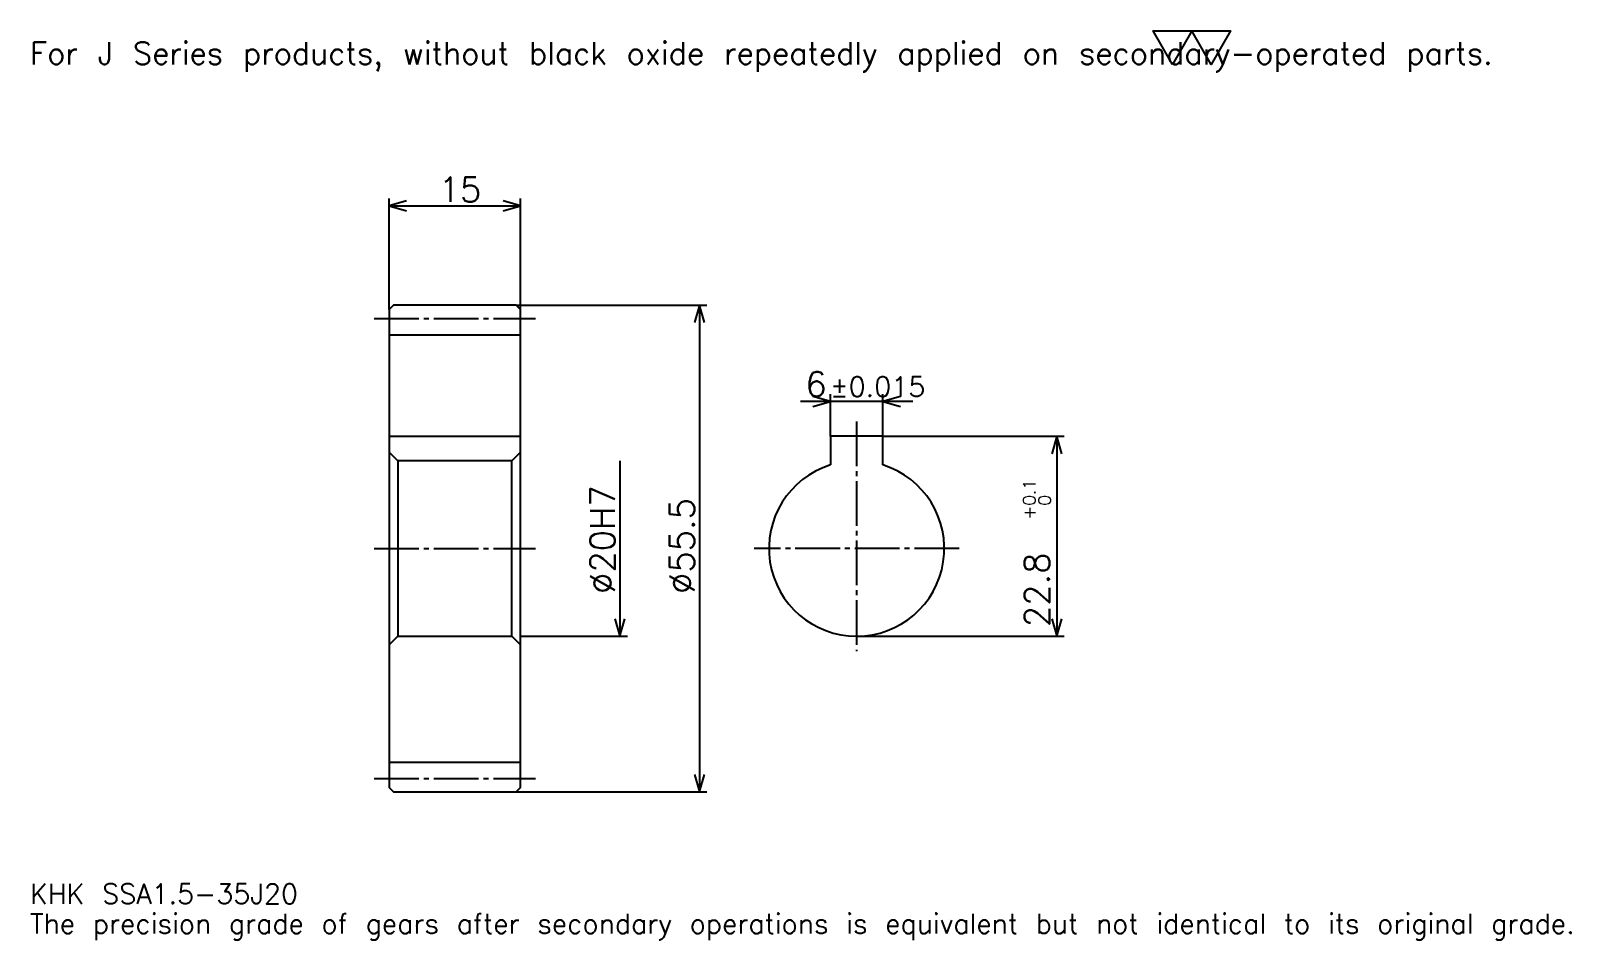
# Model space of a CAD drawing. Extents: x 6 to 181, y 2 to 106.
import ezdxf

# ---------------------------------------------------------------- set-up
doc = ezdxf.new("R2010")
doc.units = 0
doc.linetypes.add('DASHDOT', pattern=[6.798913, 5.099185, -0.566576, 0.566576, -0.566576])
doc.layers.get('0').update_dxf_attribs({"linetype": 'CONTINUOUS'})
doc.layers.add('DASHDOT', color=6, linetype='DASHDOT')
doc.styles.add('KANJI', font='TXT', dxfattribs={"bigfont": 'BIGFONT'})

msp = doc.modelspace()

# ---------------------------------------------------------------- linework, layer by layer
at = {"color": 5}
for p, q in [((46.623642, 74.504761), (46.623642, 86.686142)), ((61.623642, 74.504761), (61.623642, 86.686142)), ((46.623642, 85.836273), (61.623642, 85.836273)), ((46.623642, 74.004761), (46.623642, 74.504761)), ((61.123642, 74.504761), (61.623642, 74.504761)), ((61.623642, 74.504761), (82.870247, 74.504761)), ((61.623642, 74.004761), (61.623642, 74.504761)), ((82.020386, 74.504761), (82.020386, 19.004757)), ((106.351898, 63.52079), (93.552994, 63.52079)), ((96.952446, 59.554756), (96.952446, 64.370651)), ((102.952446, 59.554756), (102.952446, 64.370651)), ((102.952446, 59.554756), (123.632469, 59.554756)), ((122.782608, 59.554756), (122.782608, 36.754757)), ((72.955162, 56.754757), (72.955162, 36.754757)), ((61.623642, 36.754757), (73.805031, 36.754757)), ((99.952446, 36.754757), (123.632469, 36.754757)), ((61.123642, 19.004757), (61.623642, 19.004757)), ((61.623642, 19.004757), (82.870247, 19.004757))]:
    msp.add_line(p, q, dxfattribs=at)
at = {"color": 4}
for p, q in [((46.623642, 71.129761), (61.623642, 71.129761)), ((46.623642, 59.554756), (61.623642, 59.554756)), ((61.623642, 57.754757), (60.623642, 56.754757)), ((46.623642, 35.754757), (47.623642, 36.754757)), ((61.623642, 35.754757), (60.623642, 36.754757)), ((46.623642, 22.379757), (61.623642, 22.379757))]:
    msp.add_line(p, q, dxfattribs=at)
at = {"color": 7}
msp.add_lwpolyline([(135.978256, 101.983696), (133.768616, 105.813751), (142.607193, 105.813751), (140.397552, 101.983696), (138.187897, 105.813751), (135.978256, 101.983696)], dxfattribs=at)
at = {"color": 5}
for points in [[(48.606659, 86.402855), (46.623642, 85.836273), (48.606659, 85.269699)], [(59.640625, 85.269699), (61.623642, 85.836273), (59.640625, 86.402855)], [(82.58696, 72.521744), (82.020386, 74.504761), (81.453804, 72.521744)], [(94.969429, 62.954216), (96.952446, 63.52079), (94.969429, 64.087364)], [(104.935463, 64.087364), (102.952446, 63.52079), (104.935463, 62.954216)], [(123.349182, 57.571739), (122.782608, 59.554756), (122.216034, 57.571739)], [(72.388588, 38.737774), (72.955162, 36.754757), (73.521744, 38.737774)], [(122.216034, 38.737774), (122.782608, 36.754757), (123.349182, 38.737774)], [(81.453804, 20.987774), (82.020386, 19.004757), (82.58696, 20.987774)]]:
    msp.add_lwpolyline(points, dxfattribs=at)
at = {"color": 4}
for points in [[(46.623642, 35.754757), (46.623642, 19.504757), (47.123642, 19.004757), (61.123642, 19.004757), (61.623642, 19.504757), (61.623642, 74.004761), (61.123642, 74.504761), (47.123642, 74.504761), (46.623642, 74.004761), (46.623642, 35.754757)], [(102.952446, 56.294151), (102.952446, 59.554756), (96.952446, 59.554756), (96.952446, 56.294151)], [(46.623642, 57.754757), (47.623642, 56.754757), (47.623642, 36.754757), (60.623642, 36.754757), (60.623642, 56.754757), (47.623642, 56.754757)]]:
    msp.add_lwpolyline(points, dxfattribs=at)
msp.add_arc((99.952446, 46.754757), 10, 107.45760275, 72.54239725, dxfattribs=at)
at = {"layer": 'DASHDOT', "color": 7}
for p, q in [((44.923912, 73.004761), (63.323372, 73.004761)), ((99.952446, 61.254486), (99.952446, 35.055031)), ((44.923912, 46.754757), (63.323372, 46.754757)), ((111.652176, 46.754757), (88.252716, 46.754757)), ((44.923912, 20.504757), (63.323372, 20.504757))]:
    msp.add_line(p, q, dxfattribs=at)

# ---------------------------------------------------------------- texts
at = {"color": 7, "style": 'KANJI'}
for s, height, p in [('For J Series products, without black oxide repeatedly applied on secondary-operated parts.', 2.549592, (5.665761, 101.983696)), ('15', 2.83288, (52.282269, 86.289536)), ('6', 2.83288, (94.10482, 64.087364)), ('%%p0.015', 2.266304, (96.909027, 64.087364)), ('KHK SSA1.5-35J20', 2.266304, (5.665761, 6.232337)), ('The precision grade of gears after secondary operations is equivalent but not identical to its original grade.', 2.266304, (5.665761, 2.83288))]:
    msp.add_text(s, height=height, dxfattribs=at).set_placement(p)
for s, height, p in [('%%c20H7', 2.83288, (72.388588, 41.584751)), ('0.1', 1.41644, (120.346329, 51.645439)), ('%%c55.5', 2.83288, (81.453804, 41.584751)), ('+', 1.41644, (120.346329, 50.059029)), ('0', 1.41644, (122.102715, 51.645439)), ('22.8', 2.83288, (121.932747, 37.797199))]:
    msp.add_text(s, height=height, rotation=90, dxfattribs=at).set_placement(p)

doc.saveas('drawing.dxf')
